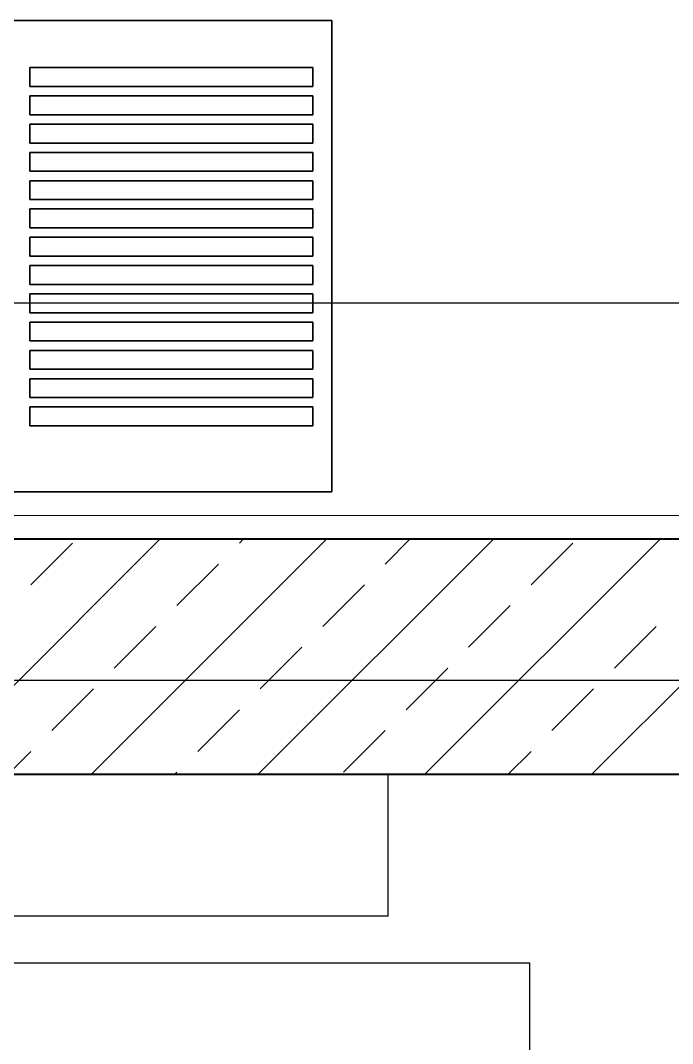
# Model space of a CAD drawing. Header units: inches. Extents: x -7543 to -822, y 102837 to 190349.
# Drawn here: x -829.82012 to -829.80629, y 102836.99773 to 102837.01943 of the extents above; entities that cross this region are included whole.
import ezdxf

# ---------------------------------------------------------------- set-up
doc = ezdxf.new("R2010")
doc.units = ezdxf.units.IN
doc.header["$MEASUREMENT"] = 0
doc.linetypes.add('DASHDOTX2', pattern=[2, 1, -0.5, 0, -0.5])
doc.layers.get('Defpoints').update_dxf_attribs({"lineweight": 25})
for name, color, linetype, lineweight in [('AKS', 1, 'Continuous', 25), ('KOLON', 2, 'Continuous', 40), ('SIVA', 150, 'Continuous', 15), ('TARAMA', 8, 'Continuous', 25)]:
    doc.layers.add(name, color=color, linetype=linetype, lineweight=lineweight)
doc.layers.add('ASANSÖR', color=7, linetype='Continuous', lineweight=25, true_color=0xf6e21c)
doc.layers.add('TEFRİŞ', color=7, linetype='Continuous', lineweight=25, true_color=0x78462c)

msp = doc.modelspace()

# ---------------------------------------------------------------- linework, layer by layer
at = {"layer": 'AKS', "linetype": 'DASHDOTX2', "ltscale": 10}
for p, q in [((-829.720533, 102837.013431), (-830.091136, 102837.013431)), ((-829.720533, 102837.008431), (-830.091136, 102837.008431)), ((-829.720533, 102837.005431), (-830.091136, 102837.005431))]:
    msp.add_line(p, q, dxfattribs=at)
at = {"layer": 'ASANSÖR'}
for p, q in [((-829.81232, 102837.000431), (-829.81232, 102837.003431)), ((-829.81232, 102837.000431), (-829.82982, 102837.000431)), ((-829.80932, 102836.999431), (-829.83482, 102836.999431)), ((-829.80932, 102836.985431), (-829.80932, 102836.999431))]:
    msp.add_line(p, q, dxfattribs=at)
at = {"layer": 'Defpoints', "color": 6}
msp.add_line((-829.801319, 102837.003431), (-829.843319, 102837.003431), dxfattribs=at)
at = {"layer": 'KOLON'}
for p, q in [((-829.83832, 102837.008431), (-829.80132, 102837.008431)), ((-829.80132, 102837.003431), (-829.83832, 102837.003431))]:
    msp.add_line(p, q, dxfattribs=at)
at = {"layer": 'SIVA'}
msp.add_line((-829.83782, 102837.008931), (-829.80082, 102837.008931), dxfattribs=at)
at = {"layer": 'TARAMA'}
for p, q in [((-829.817156, 102837.008431), (-829.822156, 102837.003431)), ((-829.819014, 102837.008341), (-829.819897, 102837.007457)), ((-829.813621, 102837.008431), (-829.818621, 102837.003431)), ((-829.815389, 102837.008431), (-829.815478, 102837.008341)), ((-829.810085, 102837.008431), (-829.815085, 102837.003431)), ((-829.811853, 102837.008431), (-829.812384, 102837.007899)), ((-829.80655, 102837.008431), (-829.81155, 102837.003431)), ((-829.808407, 102837.008341), (-829.809291, 102837.007457)), ((-829.803014, 102837.008431), (-829.808014, 102837.003431)), ((-829.81592, 102837.007899), (-829.816804, 102837.007016)), ((-829.812826, 102837.007457), (-829.81371, 102837.006574)), ((-829.809733, 102837.007016), (-829.810617, 102837.006132)), ((-829.817246, 102837.006574), (-829.81813, 102837.00569)), ((-829.806639, 102837.006574), (-829.807523, 102837.00569)), ((-829.814152, 102837.006132), (-829.815036, 102837.005248)), ((-829.811059, 102837.00569), (-829.811942, 102837.004806)), ((-829.818572, 102837.005248), (-829.819455, 102837.004364)), ((-829.807965, 102837.005248), (-829.808849, 102837.004364)), ((-829.815478, 102837.004806), (-829.816362, 102837.003922)), ((-829.812384, 102837.004364), (-829.813268, 102837.00348)), ((-829.819897, 102837.003922), (-829.820389, 102837.003431)), ((-829.809291, 102837.003922), (-829.809782, 102837.003431)), ((-829.816804, 102837.00348), (-829.816853, 102837.003431))]:
    msp.add_line(p, q, dxfattribs=at)
at = {"layer": 'TEFRİŞ'}
for points in [[(-829.81352, 102837.019431, -0.000127), (-829.82032, 102837.019431, -0.000127), (-829.82032, 102837.019431), (-829.81352, 102837.019431)], [(-829.82032, 102837.009431), (-829.82032, 102837.019431), (-829.81352, 102837.019431), (-829.81352, 102837.009431)], [(-829.81352, 102837.009431, -0.000127), (-829.81352, 102837.019431, -0.000127), (-829.81352, 102837.019431), (-829.81352, 102837.009431)], [(-829.81392, 102837.018431, -0.000127), (-829.81992, 102837.018431, -0.000127), (-829.81992, 102837.018431, 0.000073), (-829.81392, 102837.018431, 0.000073)], [(-829.81992, 102837.018031, -0.000127), (-829.81992, 102837.018431, -0.000127), (-829.81992, 102837.018431, 0.000073), (-829.81992, 102837.018031, 0.000073)], [(-829.81392, 102837.018031, -0.000127), (-829.81392, 102837.018431, -0.000127), (-829.81392, 102837.018431, 0.000073), (-829.81392, 102837.018031, 0.000073)], [(-829.81992, 102837.018031, -0.000127), (-829.81392, 102837.018031, -0.000127), (-829.81392, 102837.018031, 0.000073), (-829.81992, 102837.018031, 0.000073)], [(-829.81392, 102837.017831, -0.000127), (-829.81992, 102837.017831, -0.000127), (-829.81992, 102837.017831, 0.000073), (-829.81392, 102837.017831, 0.000073)], [(-829.81992, 102837.017431, -0.000127), (-829.81992, 102837.017831, -0.000127), (-829.81992, 102837.017831, 0.000073), (-829.81992, 102837.017431, 0.000073)], [(-829.81392, 102837.017431, -0.000127), (-829.81392, 102837.017831, -0.000127), (-829.81392, 102837.017831, 0.000073), (-829.81392, 102837.017431, 0.000073)], [(-829.81992, 102837.017431, -0.000127), (-829.81392, 102837.017431, -0.000127), (-829.81392, 102837.017431, 0.000073), (-829.81992, 102837.017431, 0.000073)], [(-829.81392, 102837.017231, -0.000127), (-829.81992, 102837.017231, -0.000127), (-829.81992, 102837.017231, 0.000073), (-829.81392, 102837.017231, 0.000073)], [(-829.81992, 102837.016831, -0.000127), (-829.81992, 102837.017231, -0.000127), (-829.81992, 102837.017231, 0.000073), (-829.81992, 102837.016831, 0.000073)], [(-829.81392, 102837.016831, -0.000127), (-829.81392, 102837.017231, -0.000127), (-829.81392, 102837.017231, 0.000073), (-829.81392, 102837.016831, 0.000073)], [(-829.81992, 102837.016831, -0.000127), (-829.81392, 102837.016831, -0.000127), (-829.81392, 102837.016831, 0.000073), (-829.81992, 102837.016831, 0.000073)], [(-829.81392, 102837.016631, -0.000127), (-829.81992, 102837.016631, -0.000127), (-829.81992, 102837.016631, 0.000073), (-829.81392, 102837.016631, 0.000073)], [(-829.81992, 102837.016231, -0.000127), (-829.81992, 102837.016631, -0.000127), (-829.81992, 102837.016631, 0.000073), (-829.81992, 102837.016231, 0.000073)], [(-829.81392, 102837.016231, -0.000127), (-829.81392, 102837.016631, -0.000127), (-829.81392, 102837.016631, 0.000073), (-829.81392, 102837.016231, 0.000073)], [(-829.81992, 102837.016231, -0.000127), (-829.81392, 102837.016231, -0.000127), (-829.81392, 102837.016231, 0.000073), (-829.81992, 102837.016231, 0.000073)], [(-829.81392, 102837.016031, -0.000127), (-829.81992, 102837.016031, -0.000127), (-829.81992, 102837.016031, 0.000073), (-829.81392, 102837.016031, 0.000073)], [(-829.81992, 102837.015631, -0.000127), (-829.81992, 102837.016031, -0.000127), (-829.81992, 102837.016031, 0.000073), (-829.81992, 102837.015631, 0.000073)], [(-829.81392, 102837.015631, -0.000127), (-829.81392, 102837.016031, -0.000127), (-829.81392, 102837.016031, 0.000073), (-829.81392, 102837.015631, 0.000073)], [(-829.81992, 102837.015631, -0.000127), (-829.81392, 102837.015631, -0.000127), (-829.81392, 102837.015631, 0.000073), (-829.81992, 102837.015631, 0.000073)], [(-829.81392, 102837.015431, -0.000127), (-829.81992, 102837.015431, -0.000127), (-829.81992, 102837.015431, 0.000073), (-829.81392, 102837.015431, 0.000073)], [(-829.81992, 102837.015031, -0.000127), (-829.81992, 102837.015431, -0.000127), (-829.81992, 102837.015431, 0.000073), (-829.81992, 102837.015031, 0.000073)], [(-829.81392, 102837.015031, -0.000127), (-829.81392, 102837.015431, -0.000127), (-829.81392, 102837.015431, 0.000073), (-829.81392, 102837.015031, 0.000073)], [(-829.81992, 102837.015031, -0.000127), (-829.81392, 102837.015031, -0.000127), (-829.81392, 102837.015031, 0.000073), (-829.81992, 102837.015031, 0.000073)], [(-829.81392, 102837.014831, -0.000127), (-829.81992, 102837.014831, -0.000127), (-829.81992, 102837.014831, 0.000073), (-829.81392, 102837.014831, 0.000073)], [(-829.81992, 102837.014431, -0.000127), (-829.81992, 102837.014831, -0.000127), (-829.81992, 102837.014831, 0.000073), (-829.81992, 102837.014431, 0.000073)], [(-829.81392, 102837.014431, -0.000127), (-829.81392, 102837.014831, -0.000127), (-829.81392, 102837.014831, 0.000073), (-829.81392, 102837.014431, 0.000073)], [(-829.81992, 102837.014431, -0.000127), (-829.81392, 102837.014431, -0.000127), (-829.81392, 102837.014431, 0.000073), (-829.81992, 102837.014431, 0.000073)], [(-829.81392, 102837.014231, -0.000127), (-829.81992, 102837.014231, -0.000127), (-829.81992, 102837.014231, 0.000073), (-829.81392, 102837.014231, 0.000073)], [(-829.81992, 102837.013831, -0.000127), (-829.81992, 102837.014231, -0.000127), (-829.81992, 102837.014231, 0.000073), (-829.81992, 102837.013831, 0.000073)], [(-829.81392, 102837.013831, -0.000127), (-829.81392, 102837.014231, -0.000127), (-829.81392, 102837.014231, 0.000073), (-829.81392, 102837.013831, 0.000073)], [(-829.81992, 102837.013831, -0.000127), (-829.81392, 102837.013831, -0.000127), (-829.81392, 102837.013831, 0.000073), (-829.81992, 102837.013831, 0.000073)], [(-829.81392, 102837.013631, -0.000127), (-829.81992, 102837.013631, -0.000127), (-829.81992, 102837.013631, 0.000073), (-829.81392, 102837.013631, 0.000073)], [(-829.81992, 102837.013231, -0.000127), (-829.81992, 102837.013631, -0.000127), (-829.81992, 102837.013631, 0.000073), (-829.81992, 102837.013231, 0.000073)], [(-829.81392, 102837.013231, -0.000127), (-829.81392, 102837.013631, -0.000127), (-829.81392, 102837.013631, 0.000073), (-829.81392, 102837.013231, 0.000073)], [(-829.81992, 102837.013231, -0.000127), (-829.81392, 102837.013231, -0.000127), (-829.81392, 102837.013231, 0.000073), (-829.81992, 102837.013231, 0.000073)], [(-829.81392, 102837.013031, -0.000127), (-829.81992, 102837.013031, -0.000127), (-829.81992, 102837.013031, 0.000073), (-829.81392, 102837.013031, 0.000073)], [(-829.81992, 102837.012631, -0.000127), (-829.81992, 102837.013031, -0.000127), (-829.81992, 102837.013031, 0.000073), (-829.81992, 102837.012631, 0.000073)], [(-829.81392, 102837.012631, -0.000127), (-829.81392, 102837.013031, -0.000127), (-829.81392, 102837.013031, 0.000073), (-829.81392, 102837.012631, 0.000073)], [(-829.81992, 102837.012631, -0.000127), (-829.81392, 102837.012631, -0.000127), (-829.81392, 102837.012631, 0.000073), (-829.81992, 102837.012631, 0.000073)], [(-829.81392, 102837.012431, -0.000127), (-829.81992, 102837.012431, -0.000127), (-829.81992, 102837.012431, 0.000073), (-829.81392, 102837.012431, 0.000073)], [(-829.81992, 102837.012031, -0.000127), (-829.81992, 102837.012431, -0.000127), (-829.81992, 102837.012431, 0.000073), (-829.81992, 102837.012031, 0.000073)], [(-829.81392, 102837.012031, -0.000127), (-829.81392, 102837.012431, -0.000127), (-829.81392, 102837.012431, 0.000073), (-829.81392, 102837.012031, 0.000073)], [(-829.81992, 102837.012031, -0.000127), (-829.81392, 102837.012031, -0.000127), (-829.81392, 102837.012031, 0.000073), (-829.81992, 102837.012031, 0.000073)], [(-829.81392, 102837.011831, -0.000127), (-829.81992, 102837.011831, -0.000127), (-829.81992, 102837.011831, 0.000073), (-829.81392, 102837.011831, 0.000073)], [(-829.81992, 102837.011431, -0.000127), (-829.81992, 102837.011831, -0.000127), (-829.81992, 102837.011831, 0.000073), (-829.81992, 102837.011431, 0.000073)], [(-829.81392, 102837.011431, -0.000127), (-829.81392, 102837.011831, -0.000127), (-829.81392, 102837.011831, 0.000073), (-829.81392, 102837.011431, 0.000073)], [(-829.81992, 102837.011431, -0.000127), (-829.81392, 102837.011431, -0.000127), (-829.81392, 102837.011431, 0.000073), (-829.81992, 102837.011431, 0.000073)], [(-829.81392, 102837.011231, -0.000127), (-829.81992, 102837.011231, -0.000127), (-829.81992, 102837.011231, 0.000073), (-829.81392, 102837.011231, 0.000073)], [(-829.81992, 102837.010831, -0.000127), (-829.81992, 102837.011231, -0.000127), (-829.81992, 102837.011231, 0.000073), (-829.81992, 102837.010831, 0.000073)], [(-829.81392, 102837.010831, -0.000127), (-829.81392, 102837.011231, -0.000127), (-829.81392, 102837.011231, 0.000073), (-829.81392, 102837.010831, 0.000073)], [(-829.81992, 102837.010831, -0.000127), (-829.81392, 102837.010831, -0.000127), (-829.81392, 102837.010831, 0.000073), (-829.81992, 102837.010831, 0.000073)], [(-829.82032, 102837.009431, -0.000127), (-829.81352, 102837.009431, -0.000127), (-829.81352, 102837.009431), (-829.82032, 102837.009431)]]:
    msp.add_3dface(points, dxfattribs=at)

doc.saveas('drawing.dxf')
